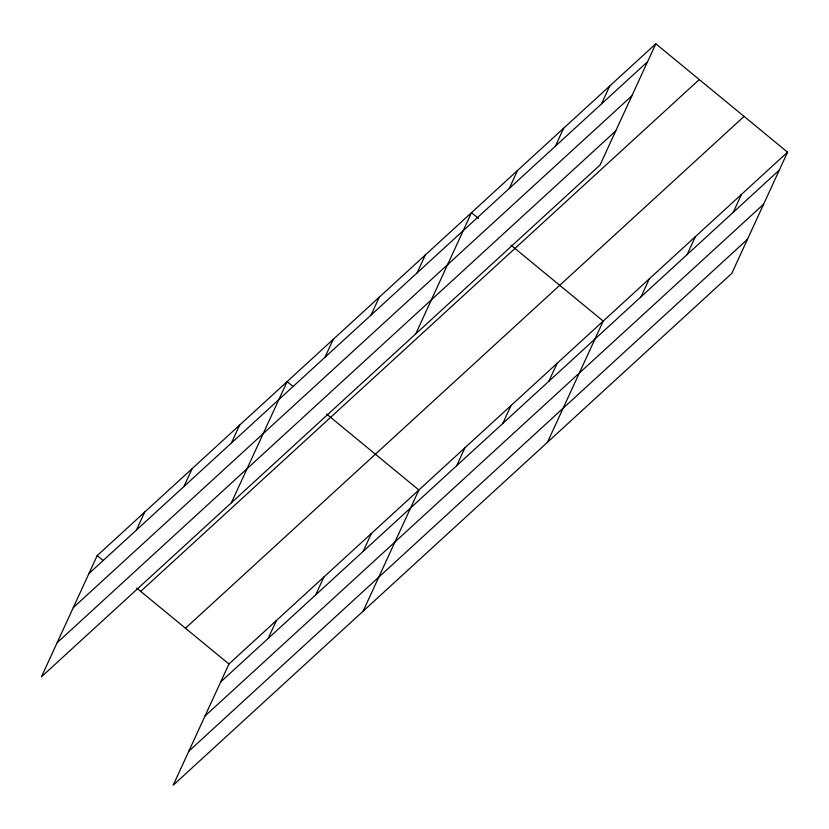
<?xml version="1.0" encoding="UTF-8"?>
<svg xmlns="http://www.w3.org/2000/svg" width="829" height="829" viewBox="0 0 829 829"><rect width="100%" height="100%" fill="white"/><g stroke="black" fill="none" stroke-linecap="round" stroke-linejoin="round"><path stroke-width="1.24" d="M655.812 43.792L97.2 555.606L41.45 676.816L600.061 165.002L655.812 43.792L787.55 152.184L731.8 273.394L173.188 785.208L228.939 663.998L787.55 152.184M136.433 530.032L144.681 512.104M183.914 486.53L192.162 468.603M231.395 443.028L239.643 425.09M231.374 502.799L287.124 381.589L293.051 386.469M324.968 357.299L333.217 339.362M371.05 315.072L379.299 297.145M417.132 272.855L425.381 254.917M268.171 638.423L276.42 620.496M415.723 333.9L471.473 212.69L478.385 218.379M315.652 594.921L323.901 576.984M509.307 188.401L517.555 170.473M363.133 551.42L371.382 533.482M555.389 146.173L563.637 128.246M363.112 611.191L418.863 489.98L326.647 414.106M601.481 103.957L609.729 86.019M456.706 465.691L464.955 447.753M502.788 423.464L511.037 405.526M548.871 381.236L557.119 363.309M547.461 442.292L603.211 321.082L510.996 245.208M641.045 296.792L649.294 278.855M687.127 254.565L695.376 236.638M733.219 212.338L741.468 194.411M88.952 573.544L647.563 61.729M73.273 607.626L631.885 95.812M57.128 642.734L615.74 130.92M140.671 591.378L699.282 79.563M185.468 628.227L744.079 116.412M220.69 681.925L779.301 170.121M205.012 716.007L763.623 204.203M188.867 751.126L747.478 239.312M97.2 555.606L103.128 560.487M136.723 588.124L228.939 663.998"/></g></svg>
